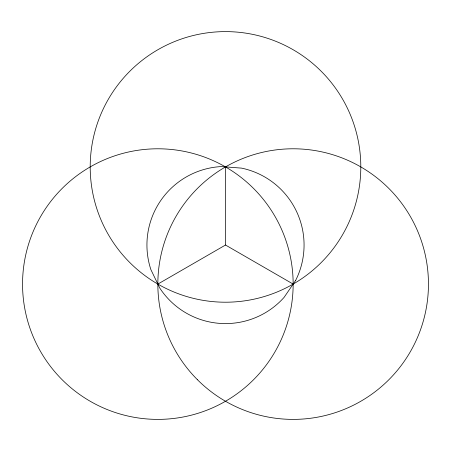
<?xml version="1.0" encoding="UTF-8"?>
<svg xmlns="http://www.w3.org/2000/svg" width="451" height="451" viewBox="0 0 451 451"><rect width="100%" height="100%" fill="white"/><g stroke="black" fill="none" stroke-linecap="round" stroke-linejoin="round"><path stroke-width="0.68" d="M157.85 284.085A135.3 135.3 0 0 0 360.8 166.915A135.3 135.3 0 0 0 157.85 49.74A135.3 135.3 0 0 0 157.85 284.085L225.5 245.028L225.5 166.915M225.5 245.028L293.15 284.085A135.3 135.3 0 0 1 90.2 401.26A135.3 135.3 0 0 1 90.2 166.915A135.3 135.3 0 0 1 293.15 284.085M295.63 280.449L284.074 297.389A78.57 78.57 0 0 1 159.761 288.054L150.865 269.574A78.57 78.57 0 0 1 221.108 166.582L241.561 168.122A78.57 78.57 0 0 1 295.63 280.449M197.476 379.759A135.3 135.3 0 0 0 423.839 319.105A135.3 135.3 0 0 0 258.13 153.396A135.3 135.3 0 0 0 197.476 379.759"/></g></svg>
